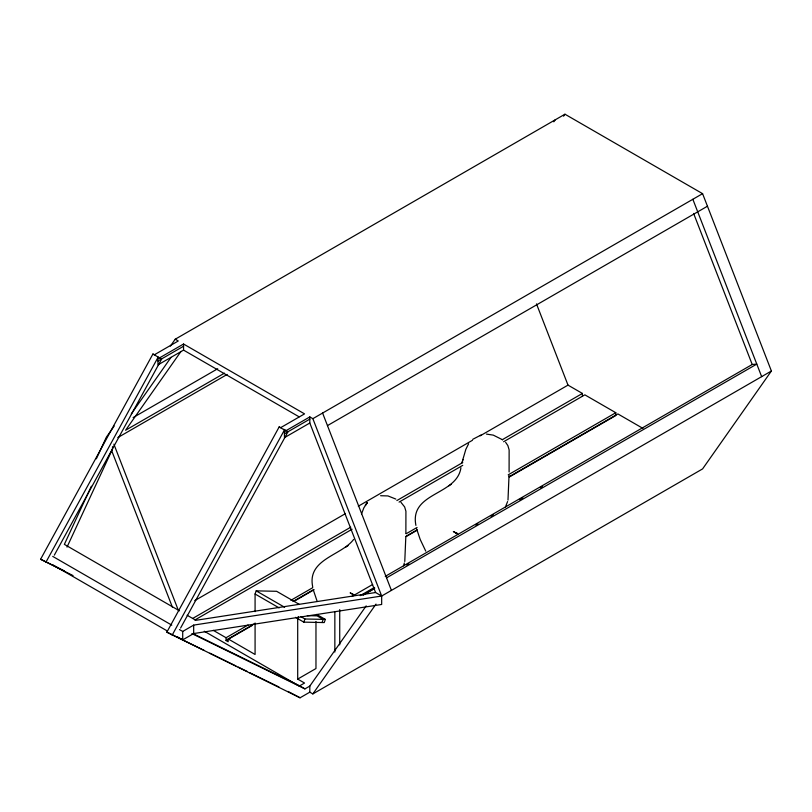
<?xml version="1.0" encoding="UTF-8"?>
<svg xmlns="http://www.w3.org/2000/svg" width="812" height="812" viewBox="0 0 812 812"><rect width="100%" height="100%" fill="white"/><g stroke="black" fill="none" stroke-linecap="round" stroke-linejoin="round"><path stroke-width="1.22" d="M405.878 533.352L405.919 511.255L404.64 506.932L400.955 502.334M509.094 471.975L509.134 449.889L507.855 445.565L505.632 442.327M405.807 536.925L404.772 561.457M509.022 475.558L507.987 500.09M462.16 462.607L462.891 459.47L462.119 462.738M462.911 459.359L465.824 449.381L468.595 443.799M460.942 467.763C456.831 495.594 409.329 492.113 415.906 525.384M404.376 562.96L403.483 565.842M507.591 501.583L505.348 507.195M361.553 513.864L363.857 507.825L367.227 502.801M255.08 611.639L255.08 594.008L256.196 590.862L276.628 591.298L299.364 604.422M298.451 616.521L297.7 618.612L297.7 679.086L304.541 683.034L299.669 685.846L193.398 633.847M303.8 622.134L304.926 618.988L325.348 619.424L324.221 622.571L303.8 622.134L295.517 617.353M322.07 622.53L323.196 619.383L317.096 615.861L307.352 615.658M96.344 458.821L106.413 437.11L114.208 426.036M91.34 486.226L64.361 544.365L179.452 610.817M67.01 547.105L112.503 449.066L112.503 446.661M73.05 575.596L40.6 559.255L152.91 354.032L154.402 354.763L178.275 340.979L175.23 339.213L170.358 346.145M45.878 562.3L158.178 357.077L161.761 358.823L54.323 555.144M175.23 339.213L564.959 114.208L702.583 193.662L771.4 371.013L702.583 468.91L312.853 693.925L309.808 692.169L300.064 697.792L166.866 632.152L279.166 426.929L280.658 427.66L304.541 413.876L183.553 344.024L157.975 358.782L157.975 364.872L183.553 350.114L299.09 416.82M172.134 635.197L284.444 429.974L288.016 431.72L180.589 628.041M353.656 539.401C341.466 555.733 306.946 558.961 312.691 586.761M131.3 413.897L171.048 357.351M181.025 351.393L125.596 430.238L224.477 373.155M553.825 121.81L555.215 119.831M563.569 116.187L564.959 114.208M191.886 633.573L304.936 688.891L309.808 686.079L366.182 605.884M312.853 693.925L375.997 604.098M472.777 439.312L481.049 435.009M345.679 547.197L348.043 545.644M448.894 485.83L451.259 484.267M157.975 361.015L183.553 346.247M133.117 417.581L217.717 368.739M117.781 437.587L227.167 374.433M309.808 416.921L284.444 431.568L284.444 437.658L309.808 423.011L309.808 416.921L312.853 418.677L381.67 596.028L381.67 604.463L193.672 633.553L182.71 639.876L177.249 636.73M284.444 433.791L309.808 419.144M312.853 418.677L702.583 193.662M327.469 425.61L707.455 206.218M194.738 600.626L345.151 513.793M358.325 506.191L472.493 440.266M480.176 435.831L568.004 385.121L582.417 393.444L582.417 396.256M192.677 618.45L350.764 527.181M396.875 500.557L462.749 462.525M502.273 439.708L582.417 393.444M194.87 620.003L352.103 529.221M399.078 502.1L462.749 465.347M503.613 441.748L584.853 394.845L615.8 412.719L615.8 415.531L509.307 477.009M179.432 629.544L182.71 631.442L193.672 625.108L381.67 596.028L771.4 371.013M213.262 630.335L226.061 637.724L248.025 625.047M290.838 600.332L312.793 587.655M406.112 533.778L417.084 527.445M508.21 474.837L615.8 412.719M226.061 637.724L226.061 640.536L228.172 641.754L228.172 638.942L254.521 623.738M292.949 601.55L313.808 589.502M406.02 536.265L417.003 529.921M509.215 476.685L617.902 413.937L642.942 428.391M226.061 640.536L252.41 625.331M294.127 601.245L313.889 589.837M406.112 536.59L417.084 530.256M385.264 576.347L752.216 364.497L756.784 364.091L386.542 577.85M351.819 596.515L372.647 584.488M406.629 564.878L408.812 563.609M475.68 525.009L477.872 523.74M491.027 516.148L493.219 514.879M519.528 499.695L522.816 497.797M540.315 487.687L542.487 486.439M360.173 595.673L374.423 587.441M362.741 595.044L374.799 588.081M363.35 595.054L374.312 588.72M297.7 679.086L315.969 668.54L315.969 621.484M381.67 596.028L375.58 592.516L195.895 620.307L187.125 615.242M380.615 495.726L387.963 495.929L395.84 499.075M486.459 434.095L493.3 435.13L502.608 439.799M457.379 533.342L455.329 532.55L457.329 533.849M353.768 594.597L350.134 592.872L352.489 594.181M40.6 559.255L64.371 570.887M166.866 632.152L204.218 650.432M209.882 653.203L235.916 665.941M238.19 667.048L247.244 671.483M249.507 672.59L278.942 686.993M287.996 691.428L300.064 697.792M455.705 532.814L453.35 531.505L457.887 534.154M283.804 429.284L285.905 430.502M152.91 354.032L158.178 357.077M279.166 426.929L284.444 429.974M316.69 614.43L325.348 619.424M256.196 590.862L284.616 607.264M300.856 616.643L304.926 618.988M255.08 594.008L279.125 607.894M228.172 638.942L255.08 654.482L255.08 622.987M299.669 685.846L304.936 688.891M204.259 631.228L299.09 685.978M52.729 556.393L171.789 625.138M52.729 564.837L167.414 631.046M425.752 551.125L420.19 539.442L416.647 528.937M316.974 600.809L313.432 590.304M692.849 199.285L761.656 376.646M693.61 213.434L752.216 364.497M536.499 303.901L568.004 385.121M322.597 413.054L391.414 590.405M309.808 423.011L375.58 592.516M113.873 444.164L178.275 610.137M111.548 450.345L172.479 607.386M339.72 609.599L339.72 644.87M334.848 611.507L334.848 652.056M309.808 686.079L309.808 692.169M193.672 625.108L193.672 633.553M183.553 344.024L183.553 350.114M182.71 631.442L182.71 639.876M367.278 502.78L365.38 505.196L367.278 502.78"/></g></svg>
